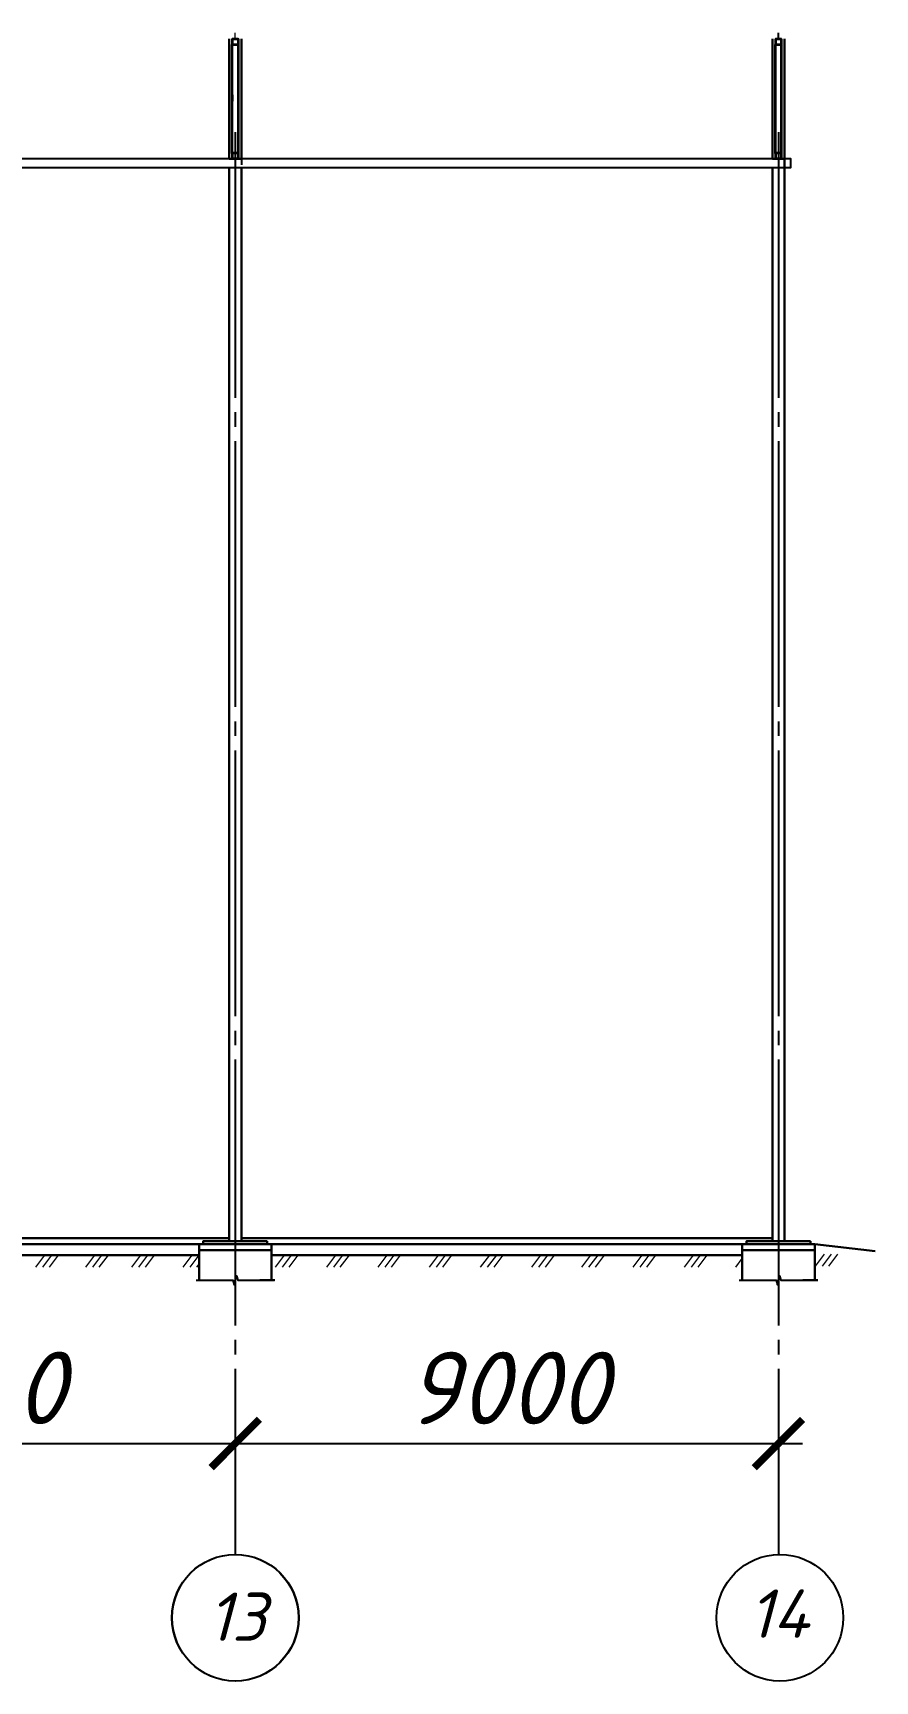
# Model space of a CAD drawing. Header units: millimetres. Extents: x -345369 to 252202, y 74562 to 424723.
# Drawn here: x -111580 to -108092, y 240484 to 247306 of the extents above; entities that cross this region are included whole.
import ezdxf

# ---------------------------------------------------------------- set-up
doc = ezdxf.new("R2010")
doc.units = ezdxf.units.MM
doc.linetypes.add('HIDDEN2', pattern=[4.7625, 3.175, -1.5875])
doc.linetypes.add('JIS_08_11', pattern=[12.8, 11, -0.6, 0.6, -0.6])
for name, color, linetype, lineweight in [('FUNDAMENT', 30, 'Continuous', 50), ('kolonni', 150, 'Continuous', 35), ('S Stora', 5, 'Continuous', 30)]:
    doc.layers.add(name, color=color, linetype=linetype, lineweight=lineweight)
doc.layers.add('PAMA', color=7, linetype='Continuous')
doc.layers.add('РАЗМЕРЫ', color=7, linetype='Continuous')
doc.styles.get("Standard").update_dxf_attribs({"font": 'isocpeur.TTF', "oblique": 15})
doc.dimstyles.new('ss50', dxfattribs={"dimtxt": 125, "dimasz": 150, "dimexe": 100, "dimexo": 100, "dimgap": 31.25, "dimtad": 1, "dimdec": 0, "dimdsep": 46, "dimtxsty": 'Standard', "dimblk": 'OBLIQUE', "dimcen": 125, "dimdle": 100, "dimadec": 0, "dimazin": 0, "dimtfac": 1, "dimtdec": 0, "dimtmove": 1, "dimatfit": 3, "dimfxl": 1, "dimarcsym": 0})

# ---------------------------------------------------------------- blocks, each defined once
blk = doc.blocks.new('54212')
at = {"layer": 'kolonni', "lineweight": 30, "ltscale": 10}
for p, q in [((-100, 45), (-100, -45)), ((-5, 50), (-95, 50)), ((0, -45), (0, 45)), ((-95, -50), (-5, -50))]:
    blk.add_line(p, q, dxfattribs=at)
for points in [[(-95, 40), (-95, -40)], [(-10, 45), (-90, 45)], [(-5, -40), (-5, 40)], [(-90, -45), (-10, -45)]]:
    blk.add_lwpolyline(points, dxfattribs=at)
for centre, start, end in [((-95, 45), 89.3615, 180.6385), ((-90, 40), 89.3615, 180.6385), ((-10, 40), 359.3615, 90.6385), ((-5, 45), 359.3615, 90.6385), ((-95, -45), 179.3615, 270.6385), ((-90, -40), 179.3615, 270.6385), ((-10, -40), 269.3615, 0.6385), ((-5, -45), 269.3615, 0.6385)]:
    blk.add_arc(centre, 5, start, end, dxfattribs=at)
blk = doc.blocks.new('_ArchTick')
at = {"color": 0, "linetype": 'ByBlock', "const_width": 0.15}
blk.add_lwpolyline([(-0.5, -0.5), (0.5, 0.5)], dxfattribs=at)
blk = doc.blocks.new('*D787')
at = {"color": 0, "lineweight": -2, "transparency": 16777216}
for p, q in [((-113091.9, 241467.3), (-110641.9, 241467.3)), ((-112991.9, 241468.5), (-112991.9, 241367.3)), ((-110741.9, 241468.5), (-110741.9, 241367.3))]:
    blk.add_line(p, q, dxfattribs=at)
at = {"layer": 'Defpoints', "color": 0, "transparency": 16777216}
for p in [(-112991.9, 241590.6), (-110741.9, 241590.6), (-110741.9, 241467.3)]:
    blk.add_point(p, dxfattribs=at)
at = {"color": 0, "lineweight": -2, "transparency": 16777216, "xscale": 200, "yscale": 200, "zscale": 200, "rotation": 180}
blk.add_blockref('_ArchTick', (-112991.9, 241467.3), dxfattribs=at)
at = {"color": 0, "lineweight": -2, "transparency": 16777216, "xscale": 200, "yscale": 200, "zscale": 200}
blk.add_blockref('_ArchTick', (-110741.9, 241467.3), dxfattribs=at)
at = {"color": 0, "transparency": 16777216, "insert": (-111866.9, 241697.3), "char_height": 300, "attachment_point": 5}
blk.add_mtext('9000', dxfattribs=at)
blk = doc.blocks.new('*D788')
at = {"color": 0, "lineweight": -2, "transparency": 16777216}
for p, q in [((-110841.9, 241466.7), (-108391.9, 241466.7)), ((-110741.9, 241467.9), (-110741.9, 241366.7)), ((-108491.9, 241467.9), (-108491.9, 241366.7))]:
    blk.add_line(p, q, dxfattribs=at)
at = {"layer": 'Defpoints', "color": 0, "transparency": 16777216}
for p in [(-110741.9, 241590), (-108491.9, 241590), (-108491.9, 241466.7)]:
    blk.add_point(p, dxfattribs=at)
at = {"color": 0, "lineweight": -2, "transparency": 16777216, "xscale": 200, "yscale": 200, "zscale": 200, "rotation": 180}
blk.add_blockref('_ArchTick', (-110741.9, 241466.7), dxfattribs=at)
at = {"color": 0, "lineweight": -2, "transparency": 16777216, "xscale": 200, "yscale": 200, "zscale": 200}
blk.add_blockref('_ArchTick', (-108491.9, 241466.7), dxfattribs=at)
at = {"color": 0, "transparency": 16777216, "insert": (-109616.9, 241696.7), "char_height": 300, "attachment_point": 5}
blk.add_mtext('9000', dxfattribs=at)

msp = doc.modelspace()

# ---------------------------------------------------------------- linework, layer by layer
at = {"lineweight": 35}
for p, q in [((-110754.403934, 246806.785348), (-110754.403934, 247258.552597)), ((-110729.403934, 246802.93937), (-110729.403934, 247258.580457)), ((-108504.403934, 246806.785348), (-108504.403934, 247258.552597)), ((-108479.403934, 246802.93937), (-108479.403934, 247258.580457))]:
    msp.add_line(p, q, dxfattribs=at)
at = {"lineweight": 20}
for p, q in [((-110741.903934, 247282.316527), (-110741.903934, 247306.066527)), ((-108491.903934, 247282.316527), (-108491.903934, 247306.066527))]:
    msp.add_line(p, q, dxfattribs=at)
at = {"lineweight": 25}
msp.add_line((-108491.903934, 247282.316527), (-108491.903934, 247306.066527), dxfattribs=at)
at = {"ltscale": 10}
for p, q in [((-110754.091434, 247049.327943), (-110754.091434, 247024.327943)), ((-108504.403934, 247049.327943), (-108504.403934, 247024.327943))]:
    msp.add_line(p, q, dxfattribs=at)
at = {"lineweight": 30}
for p, q in [((-110766.903934, 242317.592535), (-112966.903934, 242317.592535)), ((-112891.903934, 242292.592535), (-110891.903934, 242292.592535)), ((-110841.903934, 242292.592535), (-110841.591434, 242292.592535)), ((-110841.903934, 242292.592535), (-110841.591434, 242292.592535)), ((-110716.591434, 242317.592535), (-108516.903934, 242317.592535)), ((-110641.591434, 242292.592535), (-109341.591434, 242292.592535)), ((-110641.591434, 242292.592535), (-108641.903934, 242292.592535)), ((-112841.903934, 242246.294109), (-110891.903934, 242246.294109)), ((-110591.903934, 242246.294109), (-108641.903934, 242246.294109))]:
    msp.add_line(p, q, dxfattribs=at)
at = {"color": 1, "linetype": 'JIS_08_11', "ltscale": 100}
for points in [[(-110741.903934, 246895.869451), (-110741.903934, 241009.698956)], [(-108491.903934, 246895.869451), (-108491.903934, 241009.698956)]]:
    msp.add_lwpolyline(points, dxfattribs=at)
at = {"lineweight": 25}
msp.add_lwpolyline([(-117940.365228, 246786.278282), (-108441.903934, 246786.278282), (-108441.903934, 246747.139244), (-117940.365228, 246747.139244)], dxfattribs=at)
at = {"lineweight": 30}
for points in [[(-110891.903934, 242267.592535), (-110591.903934, 242267.592535), (-110591.903934, 242292.592535), (-110891.903934, 242292.592535)], [(-108641.903934, 242267.592535), (-108341.903934, 242267.592535), (-108341.903934, 242292.592535), (-108641.903934, 242292.592535)]]:
    msp.add_lwpolyline(points, close=True, dxfattribs=at)
for points in [[(-110591.903934, 242142.592535), (-110591.903934, 242292.592535), (-110891.903934, 242292.592535), (-110891.903934, 242142.592535)], [(-110642.216434, 242292.592535), (-110842.216434, 242292.592535)], [(-110642.216434, 242292.592535), (-110842.216434, 242292.592535)], [(-110642.216434, 242292.592535), (-110842.216434, 242292.592535)], [(-110641.903934, 242292.592535), (-110841.903934, 242292.592535)], [(-110641.903934, 242292.592535), (-110841.903934, 242292.592535)], [(-110641.903934, 242292.592535), (-110841.903934, 242292.592535)], [(-110641.591434, 242292.592535), (-110841.591434, 242292.592535)], [(-110641.591434, 242292.592535), (-110841.591434, 242292.592535)], [(-110641.591434, 242292.592535), (-110841.591434, 242292.592535)], [(-108341.903934, 242142.592535), (-108341.903934, 242292.592535), (-108641.903934, 242292.592535), (-108641.903934, 242142.592535)], [(-108391.903934, 242292.592535), (-108591.903934, 242292.592535)]]:
    msp.add_lwpolyline(points, dxfattribs=at)
for points in [[(-110904.403934, 242142.592535), (-110752.216434, 242142.592535), (-110746.591434, 242123.842535), (-110737.216434, 242161.342535), (-110731.591434, 242142.592535), (-110579.403934, 242142.592535)], [(-108654.403934, 242142.592535), (-108502.216434, 242142.592535), (-108496.591434, 242123.842535), (-108487.216434, 242161.342535), (-108481.591434, 242142.592535), (-108329.403934, 242142.592535)]]:
    msp.add_lwpolyline(points)
at = {"color": 0, "linetype": 'ByBlock', "lineweight": 25}
for centre in [(-110742.528934, 240745.694094), (-110742.528934, 240745.694094), (-110741.278934, 240745.694094), (-108485.914272, 240745.694094), (-108485.914272, 240745.694094)]:
    msp.add_circle(centre, 262.104185, dxfattribs=at)
at = {"layer": 'FUNDAMENT', "lineweight": 25, "ltscale": 10}
for points in [[(-110578.401091, 242142.592535), (-110640.901092, 242142.592535)], [(-108328.401091, 242142.592535), (-108390.901091, 242142.592535)]]:
    msp.add_lwpolyline(points, dxfattribs=at)
at = {"layer": 'kolonni', "lineweight": 30, "ltscale": 10}
for p, q in [((-110766.903934, 246785.327943), (-110766.903934, 247282.316527)), ((-110716.903934, 246785.327943), (-110716.903934, 247282.316527)), ((-108516.903934, 246785.327943), (-108516.903934, 247282.316527)), ((-108466.903934, 242305.092535), (-108466.903934, 247282.316527)), ((-110767.216434, 246785.327943), (-110717.216434, 246785.327943)), ((-110767.216434, 246785.327943), (-110717.216434, 246785.327943)), ((-110767.216434, 246785.327943), (-110717.216434, 246785.327943)), ((-110766.903934, 246785.327943), (-110716.903934, 246785.327943)), ((-110766.903934, 246785.327943), (-110716.903934, 246785.327943)), ((-110766.903934, 246785.327943), (-110716.903934, 246785.327943)), ((-110766.591434, 246785.327943), (-110716.591434, 246785.327943)), ((-110766.591434, 246785.327943), (-110716.591434, 246785.327943)), ((-110766.591434, 246785.327943), (-110716.591434, 246785.327943)), ((-108516.903934, 246785.327943), (-108466.903934, 246785.327943)), ((-108466.903934, 242305.092535), (-108466.903934, 246785.327943)), ((-110767.216434, 242305.092535), (-110767.216434, 246746.188905)), ((-110767.216434, 242305.092535), (-110767.216434, 246746.188905)), ((-110767.216434, 242305.092535), (-110767.216434, 246746.188905)), ((-110766.903934, 242305.092535), (-110766.903934, 246746.188905)), ((-110716.903934, 242305.092535), (-110716.903934, 246746.188905)), ((-110716.591434, 242305.092535), (-110716.591434, 246746.188905)), ((-110716.591434, 242305.092535), (-110716.591434, 246746.188905)), ((-110716.591434, 242305.092535), (-110716.591434, 246746.188905)), ((-108516.903934, 242305.092535), (-108516.903934, 246746.188905)), ((-108516.903934, 242305.092535), (-108516.903934, 246746.188905))]:
    msp.add_line(p, q, dxfattribs=at)
at = {"layer": 'PAMA', "ltscale": 10}
for p, q in [((-110754.091434, 246846.577943), (-110754.091434, 247074.327943)), ((-110754.091434, 246846.577943), (-110754.091434, 247074.327943)), ((-110754.091434, 247049.327943), (-110754.091434, 247024.327943)), ((-110754.091434, 247049.327943), (-110754.091434, 247024.327943)), ((-110754.091434, 247049.327943), (-110754.091434, 247024.327943)), ((-110729.716434, 246846.577943), (-110729.716434, 247074.327943)), ((-110729.716434, 246846.577943), (-110729.716434, 247074.327943)), ((-110729.716434, 246846.577943), (-110729.716434, 247074.327943)), ((-108504.403934, 246846.577943), (-108504.403934, 247074.327943)), ((-108504.403934, 247049.327943), (-108504.403934, 247024.327943)), ((-108479.403934, 246846.577943), (-108479.403934, 247074.327943)), ((-108479.403934, 247049.327943), (-108479.403934, 247024.327943)), ((-110741.903934, 246785.327943), (-110741.903934, 246760.327943)), ((-110716.591434, 246785.327943), (-110716.591434, 246760.327943)), ((-110716.591434, 246785.327943), (-110716.591434, 246760.327943)), ((-108466.903934, 246785.327943), (-108466.903934, 246760.327943)), ((-110766.903934, 243530.092535), (-110766.591434, 243530.092535)), ((-110766.903934, 243505.092535), (-110766.591434, 243505.092535)), ((-110716.591434, 243530.092535), (-110716.591434, 243505.092535)), ((-108466.903934, 243530.092535), (-108466.903934, 243505.092535)), ((-110766.903934, 243155.092535), (-110766.591434, 243155.092535)), ((-110716.591434, 243155.092535), (-110716.591434, 243130.092535)), ((-108466.903934, 243155.092535), (-108466.903934, 243130.092535)), ((-110766.903934, 243130.092535), (-110766.591434, 243130.092535)), ((-110766.903934, 242755.092535), (-110766.591434, 242755.092535)), ((-110716.591434, 242755.092535), (-110716.591434, 242730.092535)), ((-108466.903934, 242755.092535), (-108466.903934, 242730.092535)), ((-110766.903934, 242730.092535), (-110766.591434, 242730.092535))]:
    msp.add_line(p, q, dxfattribs=at)
at = {"layer": 'PAMA', "linetype": 'HIDDEN2', "ltscale": 10}
for p, q in [((-110766.903934, 243528.842535), (-110766.591434, 243528.842535)), ((-110766.903934, 243506.342535), (-110766.591434, 243506.342535)), ((-110766.903934, 243153.842535), (-110766.591434, 243153.842535)), ((-110766.903934, 242753.842535), (-110766.591434, 242753.842535)), ((-110766.903934, 242731.342535), (-110766.591434, 242731.342535))]:
    msp.add_line(p, q, dxfattribs=at)
at = {"layer": 'PAMA', "color": 1, "ltscale": 10}
msp.add_line((-110766.591434, 242755.092535), (-110766.903934, 242755.092535), dxfattribs=at)
msp.add_line((-110766.591434, 242755.092535), (-110766.903934, 242755.092535), dxfattribs=at)
at = {"layer": 'PAMA', "lineweight": 30, "ltscale": 10}
msp.add_line((-108341.903934, 242292.592535), (-108091.903934, 242263.731794), dxfattribs=at)
at = {"layer": 'S Stora', "ltscale": 2}
for points in [[(-110609.403934, 242305.092535), (-110874.403934, 242305.092535), (-110874.403934, 242292.592535), (-110609.403934, 242292.592535)], [(-108359.403934, 242305.092535), (-108624.403934, 242305.092535), (-108624.403934, 242292.592535), (-108359.403934, 242292.592535)]]:
    msp.add_lwpolyline(points, close=True, dxfattribs=at)
at = {"layer": 'РАЗМЕРЫ', "lineweight": 13}
for p, q in [((-111568.270999, 242196.294109), (-111530.770999, 242246.294109)), ((-111539.178674, 242196.294109), (-111501.678674, 242246.294109)), ((-111512.088114, 242196.294109), (-111474.588114, 242246.294109)), ((-111361.514808, 242196.294109), (-111324.014808, 242246.294109)), ((-111332.422483, 242196.294109), (-111294.922483, 242246.294109)), ((-111305.331924, 242196.294109), (-111267.831924, 242246.294109)), ((-111170.206723, 242196.294109), (-111132.706723, 242246.294109)), ((-111141.114398, 242196.294109), (-111103.614398, 242246.294109)), ((-111114.023839, 242196.294109), (-111076.523839, 242246.294109)), ((-110957.744259, 242196.294109), (-110920.244259, 242246.294109)), ((-110928.651934, 242196.294109), (-110891.151934, 242246.294109)), ((-110901.561375, 242196.294109), (-110891.903934, 242209.170696)), ((-110575.614463, 242196.294109), (-110538.114463, 242246.294109)), ((-110546.522138, 242196.294109), (-110509.022138, 242246.294109)), ((-110519.431579, 242196.294109), (-110481.931579, 242246.294109)), ((-110363.152, 242196.294109), (-110325.652, 242246.294109)), ((-110334.059674, 242196.294109), (-110296.559674, 242246.294109)), ((-110306.969115, 242196.294109), (-110269.469115, 242246.294109)), ((-110150.689536, 242196.294109), (-110113.189536, 242246.294109)), ((-110121.597211, 242196.294109), (-110084.097211, 242246.294109)), ((-110094.506651, 242196.294109), (-110057.006651, 242246.294109)), ((-109938.227072, 242196.294109), (-109900.727072, 242246.294109)), ((-109909.134747, 242196.294109), (-109871.634747, 242246.294109)), ((-109882.044187, 242196.294109), (-109844.544187, 242246.294109)), ((-109725.764608, 242196.294109), (-109688.264608, 242246.294109)), ((-109696.672283, 242196.294109), (-109659.172283, 242246.294109)), ((-109669.581723, 242196.294109), (-109632.081723, 242246.294109)), ((-109513.302144, 242196.294109), (-109475.802144, 242246.294109)), ((-109484.209819, 242196.294109), (-109446.709819, 242246.294109)), ((-109457.119259, 242196.294109), (-109419.619259, 242246.294109)), ((-109306.12671, 242196.294109), (-109268.62671, 242246.294109)), ((-109277.034385, 242196.294109), (-109239.534385, 242246.294109)), ((-109249.943825, 242196.294109), (-109212.443825, 242246.294109)), ((-109093.664246, 242196.294109), (-109056.164246, 242246.294109)), ((-109064.571921, 242196.294109), (-109027.071921, 242246.294109)), ((-109037.481361, 242196.294109), (-108999.981361, 242246.294109)), ((-108881.201782, 242196.294109), (-108843.701782, 242246.294109)), ((-108852.109457, 242196.294109), (-108814.609457, 242246.294109)), ((-108825.018897, 242196.294109), (-108787.518897, 242246.294109)), ((-108668.739318, 242196.294109), (-108641.903934, 242232.074621)), ((-108339.222823, 242200.640163), (-108301.722823, 242250.640163)), ((-108310.130498, 242200.640163), (-108272.630498, 242250.640163)), ((-108283.039938, 242200.640163), (-108245.539938, 242250.640163))]:
    msp.add_line(p, q, dxfattribs=at)

# ---------------------------------------------------------------- block references
at = {"layer": 'PAMA', "lineweight": 35, "xscale": 0.2500000000125, "yscale": 0.2500000000125, "zscale": 0.2500000000125}
for p in [(-110729.403934, 247269.816527), (-108479.403934, 247269.816527), (-110729.403934, 246797.827943), (-108479.403934, 246797.827943)]:
    msp.add_blockref('54212', p, dxfattribs=at)

# ---------------------------------------------------------------- texts
at = {"color": 0, "linetype": 'ByBlock', "lineweight": 25, "char_height": 200, "width": 1354.5761501, "attachment_point": 1}
for s, insert in [('13', (-110857.038152, 240849.969428)), ('14', (-108616.902043, 240862.701185))]:
    msp.add_mtext(s, dxfattribs=dict(at, insert=insert))

# ---------------------------------------------------------------- dimensions: what is measured, and where the dimension line sits
at = {"color": 0}
for base, p1, p2, picture, middle in [((-110741.926761, 241467.273029), (-112991.926761, 241590.556508), (-110741.926761, 241590.556508), '*D787', (-111866.926761, 241697.273029)), ((-108491.903934, 241466.673029), (-110741.903934, 241589.956508), (-108491.903934, 241589.956508), '*D788', (-109616.903934, 241696.673029))]:
    dim = msp.add_linear_dim(base=base, p1=p1, p2=p2, text='9000', dimstyle='ss50', override={"dimtxt": 300, "dimasz": 200, "dimgap": 80, "dimblk": 'ArchTick', "dimfxl": 1.2, "dimfxlon": 1, "dimarcsym": 2}, dxfattribs=at)
    dim.commit()
    dim.dimension.update_dxf_attribs({"geometry": picture, "text_midpoint": middle})

doc.saveas('drawing.dxf')
